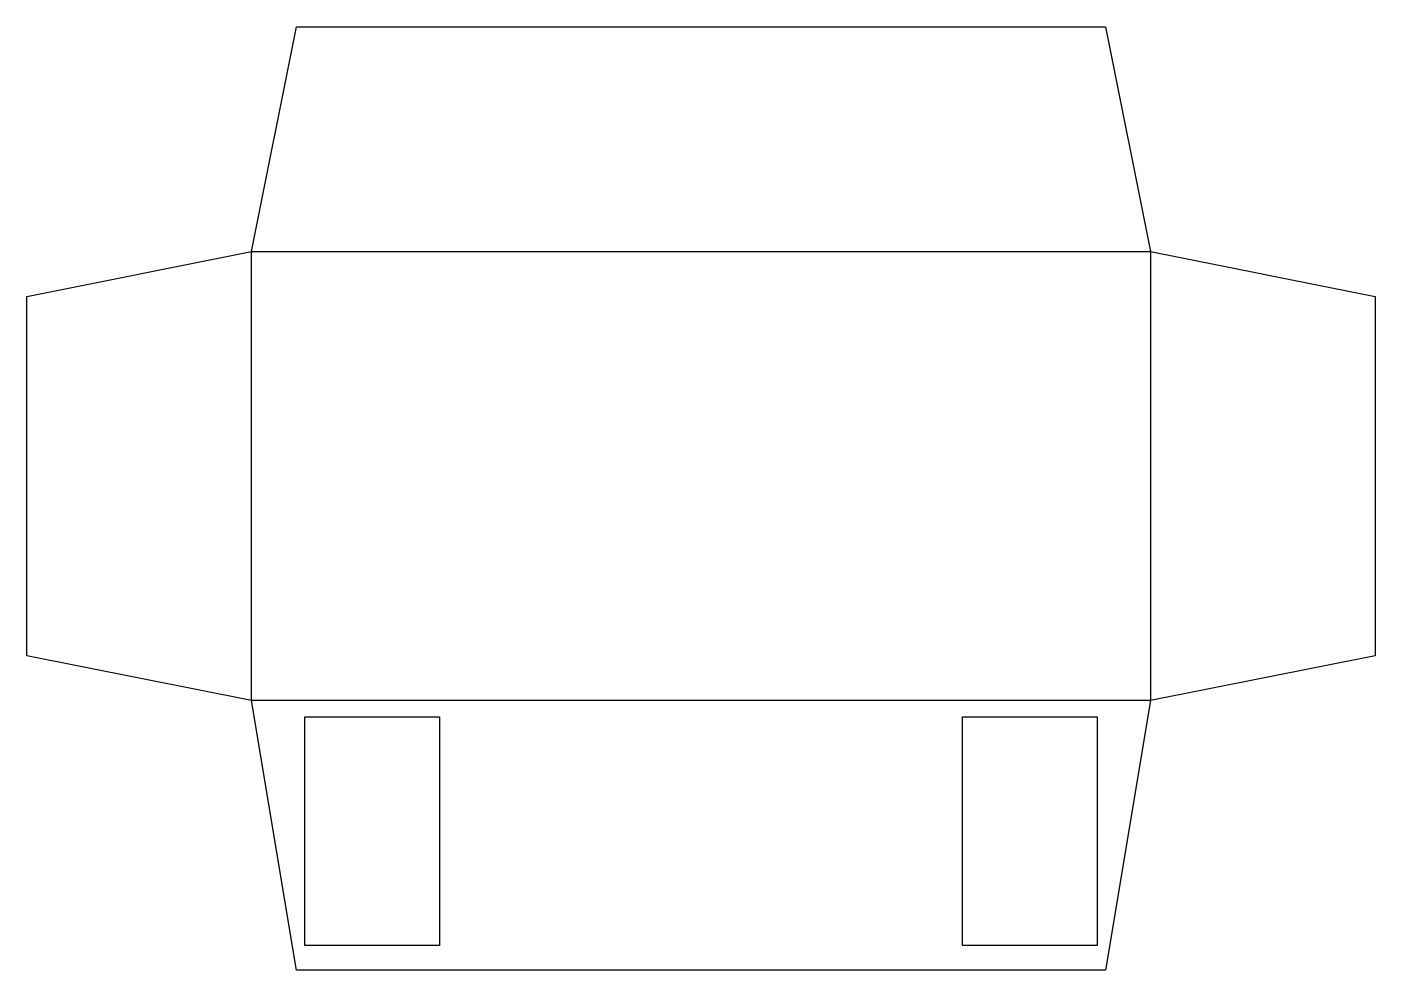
# Model space of a CAD drawing. Header units: millimetres. Extents: x 0 to 330, y 0 to 231.
import ezdxf

# ---------------------------------------------------------------- set-up
doc = ezdxf.new("R2010")
doc.units = ezdxf.units.MM
for name, color, linetype in [('CREASE', 5, 'CONTINUOUS'), ('CUT', 1, 'CONTINUOUS'), ('GLUE', 2, 'CONTINUOUS')]:
    doc.layers.add(name, color=color, linetype=linetype)

msp = doc.modelspace()

# ---------------------------------------------------------------- linework, layer by layer
at = {"layer": 'CREASE'}
for p, q in [((55, 176), (275, 176)), ((55, 66), (55, 176)), ((275, 176), (275, 66)), ((275, 66), (55, 66))]:
    msp.add_line(p, q, dxfattribs=at)
at = {"layer": 'CUT'}
for p, q in [((55, 176), (66, 231)), ((66, 231), (264, 231)), ((264, 231), (275, 176)), ((0, 165), (55, 176)), ((275, 176), (330, 165)), ((0, 77), (0, 165)), ((330, 165), (330, 77)), ((55, 66), (0, 77)), ((330, 77), (275, 66)), ((66, 0), (55, 66)), ((275, 66), (264, 0)), ((264, 0), (66, 0))]:
    msp.add_line(p, q, dxfattribs=at)
at = {"layer": 'GLUE'}
for p, q in [((68, 62), (101, 62)), ((68, 6), (68, 62)), ((101, 62), (101, 6)), ((229, 62), (262, 62)), ((229, 6), (229, 62)), ((262, 62), (262, 6)), ((101, 6), (68, 6)), ((262, 6), (229, 6))]:
    msp.add_line(p, q, dxfattribs=at)

doc.saveas('drawing.dxf')
